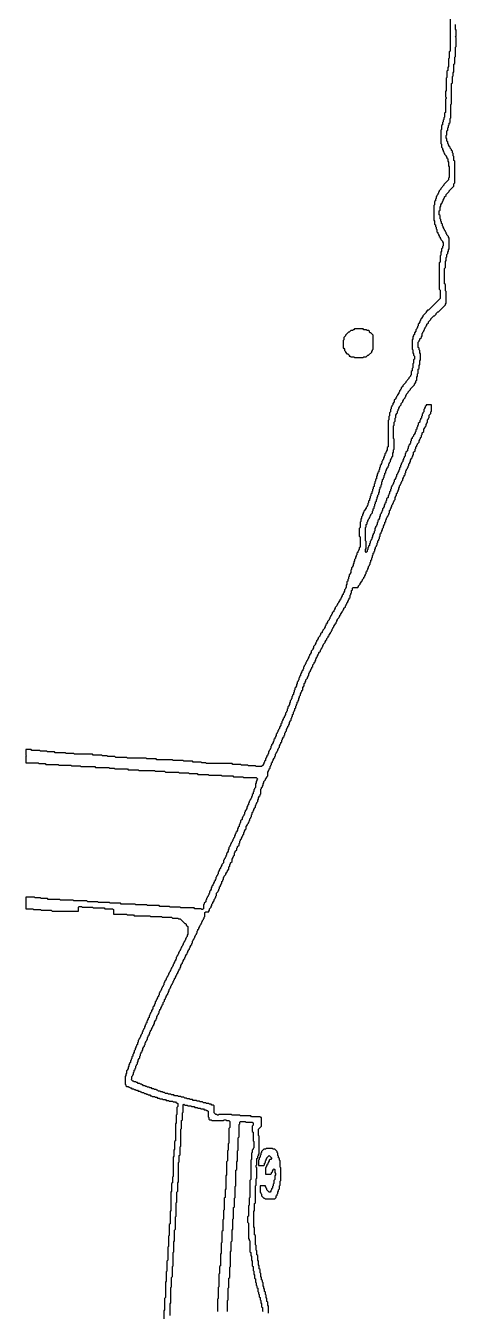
# Model space of a CAD drawing. Header units: metres. Extents: x 0 to 7998, y 2 to 10328.
# Drawn here: x 0 to 1110, y 3315 to 6627 of the extents above; entities that cross this region are included whole.
import ezdxf

# ---------------------------------------------------------------- set-up
doc = ezdxf.new("R2010")
doc.units = ezdxf.units.M

msp = doc.modelspace()

# ---------------------------------------------------------------- linework, layer by layer
for points in [[(1094, 6644), (1094, 6562), (1092, 6560), (1092, 6544), (1090, 6542), (1090, 6522), (1088, 6520), (1088, 6512), (1086, 6510), (1086, 6494), (1084, 6492), (1084, 6460), (1082, 6458), (1082, 6444), (1084, 6442), (1084, 6440), (1082, 6438), (1082, 6404), (1080, 6402), (1080, 6392), (1078, 6390), (1078, 6386), (1076, 6384), (1076, 6380), (1074, 6378), (1074, 6372), (1072, 6370), (1072, 6360), (1070, 6358), (1070, 6324), (1072, 6322), (1072, 6314), (1074, 6312), (1074, 6308), (1076, 6306), (1076, 6304), (1078, 6302), (1078, 6300), (1080, 6298), (1080, 6296), (1084, 6292), (1084, 6290), (1086, 6288), (1086, 6286), (1088, 6284), (1088, 6278), (1090, 6276), (1090, 6266), (1092, 6264), (1092, 6236), (1090, 6234), (1090, 6230), (1078, 6218), (1078, 6216), (1070, 6208), (1070, 6206), (1066, 6202), (1066, 6200), (1064, 6198), (1064, 6196), (1062, 6194), (1062, 6192), (1060, 6190), (1060, 6188), (1058, 6186), (1058, 6182), (1056, 6180), (1056, 6176), (1054, 6174), (1054, 6166), (1052, 6164), (1052, 6126), (1054, 6124), (1054, 6116), (1056, 6114), (1056, 6110), (1058, 6108), (1058, 6104), (1060, 6102), (1060, 6096), (1062, 6094), (1062, 6092), (1064, 6090), (1064, 6088), (1066, 6086), (1066, 6084), (1068, 6082), (1068, 6080), (1070, 6078), (1070, 6076), (1074, 6072), (1074, 6070), (1076, 6068), (1076, 6060), (1074, 6058), (1074, 6054), (1072, 6052), (1072, 6046), (1070, 6044), (1070, 6036), (1068, 6034), (1068, 6018), (1066, 6016), (1066, 5948), (1068, 5946), (1068, 5924), (1038, 5894), (1036, 5894), (1032, 5890), (1032, 5888), (1024, 5880), (1024, 5878), (1020, 5874), (1020, 5872), (1018, 5870), (1018, 5868), (1016, 5866), (1016, 5864), (1014, 5862), (1014, 5860), (1012, 5858), (1012, 5854), (1010, 5852), (1010, 5850), (1008, 5848), (1008, 5846), (1006, 5844), (1006, 5840), (1002, 5836), (1002, 5832), (1000, 5830), (1000, 5828), (998, 5826), (998, 5820), (996, 5818), (996, 5794), (998, 5792), (998, 5784), (1000, 5782), (1000, 5778), (1002, 5776), (1002, 5768), (1000, 5766), (1000, 5758), (998, 5756), (998, 5746), (996, 5744), (996, 5738), (994, 5736), (994, 5728), (992, 5726), (992, 5724), (988, 5720), (988, 5718), (980, 5710), (980, 5708), (972, 5700), (972, 5698), (968, 5694), (968, 5692), (966, 5690), (966, 5688), (964, 5686), (964, 5684), (962, 5682), (962, 5680), (958, 5676), (958, 5674), (956, 5672), (956, 5670), (954, 5668), (954, 5666), (950, 5662), (950, 5658), (946, 5654), (946, 5650), (944, 5648), (944, 5646), (942, 5644), (942, 5640), (940, 5638), (940, 5632), (938, 5630), (938, 5622), (936, 5620), (936, 5612), (934, 5610), (934, 5542), (932, 5540), (932, 5534), (930, 5532), (930, 5530), (928, 5528), (928, 5526), (926, 5524), (926, 5520), (924, 5518), (924, 5516), (922, 5514), (922, 5510), (920, 5508), (920, 5506), (918, 5504), (918, 5500), (916, 5498), (916, 5496), (914, 5494), (914, 5490), (912, 5488), (912, 5484), (910, 5482), (910, 5478), (908, 5476), (908, 5474), (906, 5472), (906, 5468), (904, 5466), (904, 5460), (902, 5458), (902, 5454), (900, 5452), (900, 5448), (898, 5446), (898, 5440), (896, 5438), (896, 5434), (894, 5432), (894, 5428), (892, 5426), (892, 5422), (890, 5420), (890, 5416), (888, 5414), (888, 5410), (886, 5408), (886, 5404), (884, 5402), (884, 5398), (882, 5396), (882, 5392), (880, 5390), (880, 5388), (878, 5386), (878, 5384), (874, 5380), (874, 5378), (872, 5376), (872, 5374), (870, 5372), (870, 5370), (868, 5368), (868, 5364), (866, 5362), (866, 5358), (864, 5356), (864, 5350), (862, 5348), (862, 5334), (860, 5332), (860, 5312), (862, 5310), (862, 5284), (860, 5282), (860, 5278), (858, 5276), (858, 5274), (856, 5272), (856, 5270), (854, 5268), (854, 5264), (852, 5262), (852, 5260), (850, 5258), (850, 5254), (848, 5252), (848, 5248), (846, 5246), (846, 5242), (844, 5240), (844, 5236), (842, 5234), (842, 5232), (840, 5230), (840, 5226), (838, 5224), (838, 5218), (836, 5216), (836, 5214), (834, 5212), (834, 5208), (832, 5206), (832, 5202), (830, 5200), (830, 5196), (828, 5194), (828, 5188), (826, 5186), (826, 5180), (824, 5178), (824, 5176), (822, 5174), (822, 5170), (820, 5168), (820, 5166), (818, 5164), (818, 5162), (816, 5160), (816, 5158), (814, 5156), (814, 5154), (812, 5152), (812, 5150), (810, 5148), (810, 5146), (806, 5142), (806, 5140), (804, 5138), (804, 5136), (802, 5134), (802, 5132), (798, 5128), (798, 5126), (796, 5124), (796, 5122), (794, 5120), (794, 5118), (790, 5114), (790, 5112), (788, 5110), (788, 5108), (786, 5106), (786, 5104), (784, 5102), (784, 5100), (782, 5098), (782, 5096), (778, 5092), (778, 5090), (776, 5088), (776, 5086), (774, 5084), (774, 5082), (772, 5080), (772, 5078), (770, 5076), (770, 5074), (766, 5070), (766, 5068), (764, 5066), (764, 5064), (760, 5060), (760, 5058), (758, 5056), (758, 5054), (754, 5050), (754, 5048), (752, 5046), (752, 5044), (750, 5042), (750, 5040), (748, 5038), (748, 5036), (746, 5034), (746, 5032), (742, 5028), (742, 5024), (740, 5022), (740, 5020), (736, 5016), (736, 5012), (734, 5010), (734, 5008), (732, 5006), (732, 5004), (730, 5002), (730, 5000), (728, 4998), (728, 4996), (726, 4994), (726, 4992), (724, 4990), (724, 4988), (722, 4986), (722, 4984), (720, 4982), (720, 4980), (718, 4978), (718, 4976), (716, 4974), (716, 4970), (714, 4968), (714, 4966), (712, 4964), (712, 4962), (710, 4960), (710, 4958), (708, 4956), (708, 4952), (706, 4950), (706, 4948), (704, 4946), (704, 4942), (702, 4940), (702, 4938), (700, 4936), (700, 4932), (698, 4930), (698, 4926), (696, 4924), (696, 4922), (694, 4920), (694, 4916), (692, 4914), (692, 4910), (690, 4908), (690, 4904), (688, 4902), (688, 4900), (686, 4898), (686, 4894), (684, 4892), (684, 4890), (682, 4888), (682, 4884), (680, 4882), (680, 4878), (678, 4876), (678, 4874), (676, 4872), (676, 4868), (674, 4866), (674, 4862), (672, 4860), (672, 4858), (670, 4856), (670, 4852), (668, 4850), (668, 4848), (666, 4846), (666, 4844), (664, 4842), (664, 4840), (662, 4838), (662, 4836), (660, 4834), (660, 4830), (658, 4828), (658, 4824), (654, 4820), (654, 4816), (652, 4814), (652, 4812), (650, 4810), (650, 4808), (648, 4806), (648, 4804), (646, 4802), (646, 4798), (644, 4796), (644, 4794), (642, 4792), (642, 4790), (640, 4788), (640, 4784), (638, 4782), (638, 4780), (636, 4778), (636, 4776), (634, 4774), (634, 4772), (632, 4770), (632, 4766), (630, 4764), (630, 4762), (628, 4760), (628, 4758), (626, 4756), (626, 4752), (624, 4750), (624, 4748), (622, 4746), (622, 4744), (620, 4742), (620, 4740), (618, 4738), (618, 4734), (616, 4732), (616, 4730), (614, 4728), (614, 4726), (612, 4724), (612, 4722), (608, 4718), (594, 4718), (592, 4720), (574, 4720), (572, 4722), (556, 4722), (554, 4724), (534, 4724), (532, 4726), (466, 4726), (464, 4728), (454, 4728), (452, 4730), (432, 4730), (430, 4732), (408, 4732), (406, 4734), (380, 4734), (378, 4736), (338, 4736), (336, 4738), (312, 4738), (310, 4740), (262, 4740), (260, 4742), (232, 4742), (230, 4744), (212, 4744), (210, 4746), (198, 4746), (196, 4748), (174, 4748), (172, 4750), (126, 4750), (124, 4752), (104, 4752), (102, 4754), (76, 4754), (74, 4756), (56, 4756), (54, 4758), (38, 4758), (36, 4760), (16, 4760), (14, 4762), (0, 4762), (0, 4748), (2, 4746), (0, 4744), (0, 4728), (32, 4728), (34, 4726), (50, 4726), (52, 4724), (84, 4724), (86, 4722), (116, 4722), (118, 4720), (140, 4720), (142, 4718), (178, 4718), (180, 4716), (214, 4716), (216, 4714), (228, 4714), (230, 4712), (262, 4712), (264, 4710), (290, 4710), (292, 4708), (332, 4708), (334, 4706), (358, 4706), (360, 4704), (394, 4704), (396, 4702), (420, 4702), (422, 4700), (442, 4700), (444, 4698), (470, 4698), (472, 4696), (504, 4696), (506, 4694), (534, 4694), (536, 4692), (560, 4692), (562, 4690), (594, 4690), (598, 4686), (596, 4684), (596, 4682), (594, 4680), (594, 4676), (592, 4674), (592, 4664), (590, 4662), (590, 4660), (588, 4658), (588, 4654), (586, 4652), (586, 4648), (584, 4646), (584, 4642), (582, 4640), (582, 4638), (580, 4636), (580, 4634), (578, 4632), (578, 4630), (576, 4628), (576, 4626), (574, 4624), (574, 4620), (572, 4618), (572, 4616), (570, 4614), (570, 4610), (568, 4608), (568, 4606), (566, 4604), (566, 4602), (564, 4600), (564, 4596), (562, 4594), (562, 4592), (560, 4590), (560, 4588), (558, 4586), (558, 4582), (554, 4578), (554, 4574), (552, 4572), (552, 4570), (550, 4568), (550, 4564), (548, 4562), (548, 4560), (546, 4558), (546, 4554), (544, 4552), (544, 4550), (542, 4548), (542, 4546), (540, 4544), (540, 4542), (538, 4540), (538, 4536), (536, 4534), (536, 4532), (534, 4530), (534, 4528), (532, 4526), (532, 4524), (530, 4522), (530, 4520), (528, 4518), (528, 4516), (526, 4514), (526, 4512), (524, 4510), (524, 4506), (522, 4504), (522, 4500), (520, 4498), (520, 4496), (518, 4494), (518, 4490), (516, 4488), (516, 4486), (514, 4484), (514, 4482), (512, 4480), (512, 4478), (510, 4476), (510, 4470), (506, 4466), (506, 4464), (504, 4462), (504, 4460), (502, 4458), (502, 4456), (500, 4454), (500, 4452), (498, 4450), (498, 4448), (496, 4446), (496, 4442), (494, 4440), (494, 4438), (492, 4436), (492, 4434), (490, 4432), (490, 4428), (488, 4426), (488, 4424), (486, 4422), (486, 4420), (484, 4418), (484, 4416), (482, 4414), (482, 4412), (480, 4410), (480, 4408), (478, 4406), (478, 4402), (476, 4400), (476, 4398), (474, 4396), (474, 4392), (472, 4390), (472, 4388), (470, 4386), (470, 4384), (468, 4382), (468, 4380), (466, 4378), (466, 4376), (464, 4374), (464, 4370), (460, 4366), (460, 4364), (458, 4362), (458, 4352), (456, 4350), (454, 4350), (452, 4352), (436, 4352), (434, 4354), (400, 4354), (398, 4356), (372, 4356), (370, 4358), (346, 4358), (344, 4360), (314, 4360), (312, 4362), (284, 4362), (282, 4364), (246, 4364), (244, 4366), (218, 4366), (216, 4368), (188, 4368), (186, 4370), (160, 4370), (158, 4372), (124, 4372), (122, 4374), (90, 4374), (88, 4376), (58, 4376), (56, 4378), (40, 4378), (38, 4380), (24, 4380), (22, 4382), (0, 4382), (0, 4352), (18, 4352), (20, 4350), (38, 4350), (40, 4348), (66, 4348), (68, 4346), (136, 4346), (136, 4356), (138, 4358), (144, 4358), (146, 4356), (172, 4356), (174, 4354), (202, 4354), (204, 4352), (224, 4352), (226, 4350), (226, 4338), (260, 4338), (262, 4336), (278, 4336), (280, 4334), (320, 4334), (322, 4332), (350, 4332), (352, 4330), (376, 4330), (378, 4328), (392, 4328), (394, 4326), (398, 4326), (410, 4314), (412, 4314), (414, 4312), (414, 4310), (418, 4306), (418, 4286), (416, 4284), (416, 4280), (414, 4278), (414, 4276), (412, 4274), (412, 4272), (410, 4270), (410, 4268), (408, 4266), (408, 4264), (406, 4262), (406, 4260), (404, 4258), (404, 4256), (402, 4254), (402, 4252), (400, 4250), (400, 4248), (398, 4246), (398, 4244), (396, 4242), (396, 4240), (394, 4238), (394, 4236), (392, 4234), (392, 4232), (390, 4230), (390, 4228), (388, 4226), (388, 4222), (386, 4220), (386, 4218), (384, 4216), (384, 4214), (382, 4212), (382, 4210), (380, 4208), (380, 4206), (378, 4204), (378, 4202), (376, 4200), (376, 4198), (374, 4196), (374, 4194), (372, 4192), (372, 4190), (370, 4188), (370, 4186), (368, 4184), (368, 4182), (366, 4180), (366, 4178), (364, 4176), (364, 4174), (362, 4172), (362, 4170), (360, 4168), (360, 4166), (358, 4164), (358, 4162), (356, 4160), (356, 4156), (354, 4154), (354, 4152), (352, 4150), (352, 4148), (350, 4146), (350, 4144), (348, 4142), (348, 4140), (346, 4138), (346, 4136), (344, 4134), (344, 4130), (342, 4128), (342, 4126), (340, 4124), (340, 4122), (338, 4120), (338, 4118), (336, 4116), (336, 4114), (334, 4112), (334, 4108), (332, 4106), (332, 4104), (330, 4102), (330, 4100), (328, 4098), (328, 4094), (324, 4090), (324, 4086), (322, 4084), (322, 4082), (320, 4080), (320, 4078), (318, 4076), (318, 4072), (316, 4070), (316, 4068), (314, 4066), (314, 4064), (312, 4062), (312, 4058), (310, 4056), (310, 4054), (308, 4052), (308, 4050), (306, 4048), (306, 4044), (304, 4042), (304, 4040), (302, 4038), (302, 4036), (300, 4034), (300, 4030), (298, 4028), (298, 4026), (296, 4024), (296, 4022), (294, 4020), (294, 4018), (292, 4016), (292, 4014), (290, 4012), (290, 4008), (288, 4006), (288, 4002), (286, 4000), (286, 3998), (284, 3996), (284, 3994), (282, 3992), (282, 3988), (280, 3986), (280, 3982), (278, 3980), (278, 3978), (276, 3976), (276, 3972), (274, 3970), (274, 3966), (272, 3964), (272, 3962), (270, 3960), (270, 3956), (268, 3954), (268, 3952), (266, 3950), (266, 3946), (264, 3944), (264, 3940), (262, 3938), (262, 3936), (260, 3934), (260, 3928), (258, 3926), (258, 3922), (256, 3920), (256, 3900), (258, 3898), (258, 3896), (260, 3894), (264, 3894), (266, 3892), (268, 3892), (270, 3890), (272, 3890), (274, 3888), (278, 3888), (280, 3886), (282, 3886), (284, 3884), (288, 3884), (290, 3882), (294, 3882), (296, 3880), (298, 3880), (300, 3878), (304, 3878), (306, 3876), (310, 3876), (312, 3874), (314, 3874), (316, 3872), (320, 3872), (322, 3870), (324, 3870), (326, 3868), (332, 3868), (334, 3866), (338, 3866), (340, 3864), (344, 3864), (346, 3862), (352, 3862), (354, 3860), (360, 3860), (362, 3858), (368, 3858), (370, 3856), (378, 3856), (380, 3854), (386, 3854), (388, 3852), (390, 3852), (392, 3850), (392, 3842), (390, 3840), (390, 3822), (388, 3820), (388, 3800), (386, 3798), (386, 3754), (384, 3752), (384, 3732), (382, 3730), (382, 3714), (380, 3712), (380, 3662), (378, 3660), (378, 3646), (376, 3644), (376, 3624), (374, 3622), (374, 3574), (372, 3572), (372, 3540), (370, 3538), (370, 3510), (368, 3508), (368, 3482), (366, 3480), (366, 3446), (364, 3444), (364, 3418), (362, 3416), (362, 3392), (360, 3390), (360, 3350), (358, 3348), (358, 3318), (356, 3316), (356, 3288)], [(626, 3310), (626, 3328), (624, 3330), (624, 3338), (622, 3340), (622, 3348), (620, 3350), (620, 3356), (618, 3358), (618, 3364), (616, 3366), (616, 3372), (614, 3374), (614, 3378), (612, 3380), (612, 3388), (610, 3390), (610, 3394), (608, 3396), (608, 3402), (606, 3404), (606, 3412), (604, 3414), (604, 3422), (602, 3424), (602, 3432), (600, 3434), (600, 3444), (598, 3446), (598, 3458), (596, 3460), (596, 3470), (594, 3472), (594, 3484), (592, 3486), (592, 3510), (590, 3512), (590, 3530), (588, 3532), (588, 3572), (590, 3574), (590, 3592), (592, 3594), (592, 3638), (594, 3640), (594, 3656), (596, 3658), (596, 3684), (594, 3686), (594, 3690), (596, 3692), (596, 3708), (598, 3710), (598, 3714), (600, 3716), (600, 3718), (602, 3720), (602, 3766), (600, 3768), (600, 3784), (608, 3792), (608, 3814), (606, 3814), (604, 3816), (582, 3816), (580, 3818), (554, 3818), (552, 3820), (532, 3820), (530, 3822), (498, 3822), (496, 3820), (494, 3820), (492, 3822), (490, 3822), (486, 3826), (486, 3844), (484, 3846), (480, 3846), (478, 3848), (474, 3848), (472, 3850), (466, 3850), (464, 3852), (458, 3852), (456, 3854), (450, 3854), (448, 3856), (442, 3856), (440, 3858), (432, 3858), (430, 3860), (424, 3860), (422, 3862), (416, 3862), (414, 3864), (410, 3864), (408, 3866), (402, 3866), (400, 3868), (394, 3868), (392, 3870), (384, 3870), (382, 3872), (376, 3872), (374, 3874), (368, 3874), (366, 3876), (360, 3876), (358, 3878), (354, 3878), (352, 3880), (348, 3880), (346, 3882), (342, 3882), (340, 3884), (338, 3884), (336, 3886), (332, 3886), (330, 3888), (326, 3888), (324, 3890), (320, 3890), (318, 3892), (314, 3892), (312, 3894), (310, 3894), (308, 3896), (304, 3896), (302, 3898), (300, 3898), (298, 3900), (296, 3900), (294, 3902), (290, 3902), (288, 3904), (286, 3904), (284, 3906), (280, 3906), (278, 3908), (276, 3908), (272, 3912), (274, 3914), (274, 3920), (276, 3922), (276, 3924), (278, 3926), (278, 3930), (280, 3932), (280, 3936), (282, 3938), (282, 3940), (284, 3942), (284, 3946), (286, 3948), (286, 3950), (288, 3952), (288, 3956), (290, 3958), (290, 3962), (292, 3964), (292, 3966), (294, 3968), (294, 3972), (296, 3974), (296, 3978), (298, 3980), (298, 3982), (300, 3984), (300, 3986), (302, 3988), (302, 3992), (304, 3994), (304, 3996), (306, 3998), (306, 4000), (308, 4002), (308, 4006), (310, 4008), (310, 4010), (312, 4012), (312, 4014), (314, 4016), (314, 4020), (316, 4022), (316, 4024), (318, 4026), (318, 4028), (320, 4030), (320, 4034), (322, 4036), (322, 4038), (324, 4040), (324, 4042), (326, 4044), (326, 4046), (328, 4048), (328, 4050), (330, 4052), (330, 4054), (332, 4056), (332, 4060), (334, 4062), (334, 4064), (336, 4066), (336, 4068), (338, 4070), (338, 4074), (340, 4076), (340, 4078), (342, 4080), (342, 4082), (344, 4084), (344, 4088), (346, 4090), (346, 4092), (348, 4094), (348, 4096), (350, 4098), (350, 4100), (352, 4102), (352, 4104), (354, 4106), (354, 4110), (358, 4114), (358, 4118), (360, 4120), (360, 4122), (362, 4124), (362, 4126), (364, 4128), (364, 4130), (366, 4132), (366, 4134), (368, 4136), (368, 4138), (370, 4140), (370, 4144), (372, 4146), (372, 4148), (374, 4150), (374, 4152), (376, 4154), (376, 4156), (378, 4158), (378, 4160), (380, 4162), (380, 4164), (382, 4166), (382, 4168), (384, 4170), (384, 4172), (386, 4174), (386, 4176), (388, 4178), (388, 4180), (390, 4182), (390, 4184), (392, 4186), (392, 4188), (394, 4190), (394, 4192), (396, 4194), (396, 4196), (398, 4198), (398, 4200), (400, 4202), (400, 4206), (402, 4208), (402, 4210), (404, 4212), (404, 4214), (406, 4216), (406, 4218), (408, 4220), (408, 4222), (410, 4224), (410, 4226), (412, 4228), (412, 4230), (414, 4232), (414, 4234), (416, 4236), (416, 4238), (418, 4240), (418, 4242), (420, 4244), (420, 4246), (422, 4248), (422, 4250), (424, 4252), (424, 4254), (426, 4256), (426, 4258), (428, 4260), (428, 4262), (430, 4264), (430, 4268), (432, 4270), (432, 4272), (434, 4274), (434, 4276), (436, 4278), (436, 4280), (438, 4282), (438, 4284), (440, 4286), (440, 4288), (442, 4290), (442, 4294), (444, 4296), (444, 4298), (446, 4300), (446, 4302), (448, 4304), (448, 4306), (450, 4308), (450, 4310), (452, 4312), (452, 4314), (454, 4316), (454, 4318), (456, 4320), (456, 4322), (458, 4324), (458, 4326), (460, 4328), (460, 4330), (462, 4332), (462, 4342), (464, 4344), (472, 4344), (472, 4346), (474, 4348), (474, 4352), (478, 4356), (478, 4358), (480, 4360), (480, 4364), (482, 4366), (482, 4368), (486, 4372), (486, 4376), (488, 4378), (488, 4380), (490, 4382), (490, 4384), (492, 4386), (492, 4392), (496, 4396), (496, 4398), (498, 4400), (498, 4402), (500, 4404), (500, 4408), (502, 4410), (502, 4412), (504, 4414), (504, 4416), (506, 4418), (506, 4422), (508, 4424), (508, 4426), (510, 4428), (510, 4432), (512, 4434), (512, 4436), (516, 4440), (516, 4442), (518, 4444), (518, 4446), (520, 4448), (520, 4450), (524, 4454), (524, 4460), (526, 4462), (526, 4466), (528, 4468), (528, 4470), (532, 4474), (532, 4480), (534, 4482), (534, 4484), (536, 4486), (536, 4488), (538, 4490), (538, 4496), (540, 4498), (540, 4500), (544, 4504), (544, 4508), (546, 4510), (546, 4512), (550, 4516), (550, 4520), (552, 4522), (552, 4526), (554, 4528), (554, 4530), (556, 4532), (556, 4534), (558, 4536), (558, 4538), (560, 4540), (560, 4542), (562, 4544), (562, 4548), (564, 4550), (564, 4552), (566, 4554), (566, 4556), (568, 4558), (568, 4564), (572, 4568), (572, 4570), (574, 4572), (574, 4574), (576, 4576), (576, 4578), (578, 4580), (578, 4584), (580, 4586), (580, 4588), (582, 4590), (582, 4594), (584, 4596), (584, 4600), (586, 4602), (586, 4604), (588, 4606), (588, 4608), (590, 4610), (590, 4612), (592, 4614), (592, 4618), (594, 4620), (594, 4622), (596, 4624), (596, 4626), (598, 4628), (598, 4632), (600, 4634), (600, 4638), (602, 4640), (602, 4642), (604, 4644), (604, 4646), (606, 4648), (606, 4660), (608, 4662), (608, 4664), (610, 4666), (610, 4668), (612, 4670), (612, 4674), (614, 4676), (614, 4680), (618, 4684), (618, 4686), (622, 4690), (622, 4692), (624, 4694), (624, 4704), (626, 4706), (626, 4708), (628, 4710), (628, 4712), (630, 4714), (630, 4718), (632, 4720), (632, 4722), (634, 4724), (634, 4728), (636, 4730), (636, 4732), (638, 4734), (638, 4736), (640, 4738), (640, 4740), (642, 4742), (642, 4744), (644, 4746), (644, 4750), (646, 4752), (646, 4754), (648, 4756), (648, 4758), (650, 4760), (650, 4762), (652, 4764), (652, 4766), (654, 4768), (654, 4772), (656, 4774), (656, 4776), (658, 4778), (658, 4780), (660, 4782), (660, 4786), (662, 4788), (662, 4790), (664, 4792), (664, 4794), (666, 4796), (666, 4798), (668, 4800), (668, 4804), (670, 4806), (670, 4808), (672, 4810), (672, 4814), (674, 4816), (674, 4818), (676, 4820), (676, 4822), (678, 4824), (678, 4826), (680, 4828), (680, 4832), (682, 4834), (682, 4836), (684, 4838), (684, 4842), (686, 4844), (686, 4846), (688, 4848), (688, 4852), (690, 4854), (690, 4858), (692, 4860), (692, 4862), (694, 4864), (694, 4868), (696, 4870), (696, 4874), (698, 4876), (698, 4878), (700, 4880), (700, 4884), (702, 4886), (702, 4888), (704, 4890), (704, 4894), (706, 4896), (706, 4900), (708, 4902), (708, 4906), (710, 4908), (710, 4910), (712, 4912), (712, 4914), (714, 4916), (714, 4922), (718, 4926), (718, 4932), (720, 4934), (720, 4936), (722, 4938), (722, 4942), (726, 4946), (726, 4948), (728, 4950), (728, 4952), (730, 4954), (730, 4958), (732, 4960), (732, 4962), (734, 4964), (734, 4966), (736, 4968), (736, 4970), (738, 4972), (738, 4974), (740, 4976), (740, 4980), (744, 4984), (744, 4986), (746, 4988), (746, 4990), (748, 4992), (748, 4996), (750, 4998), (750, 5000), (752, 5002), (752, 5004), (754, 5006), (754, 5008), (756, 5010), (756, 5012), (760, 5016), (760, 5018), (762, 5020), (762, 5022), (764, 5024), (764, 5026), (766, 5028), (766, 5030), (768, 5032), (768, 5034), (772, 5038), (772, 5040), (774, 5042), (774, 5044), (776, 5046), (776, 5048), (780, 5052), (780, 5054), (782, 5056), (782, 5058), (786, 5062), (786, 5064), (788, 5066), (788, 5068), (790, 5070), (790, 5072), (792, 5074), (792, 5076), (794, 5078), (794, 5080), (798, 5084), (798, 5086), (800, 5088), (800, 5090), (802, 5092), (802, 5094), (804, 5096), (804, 5098), (808, 5102), (808, 5104), (810, 5106), (810, 5108), (812, 5110), (812, 5112), (816, 5116), (816, 5118), (818, 5120), (818, 5122), (820, 5124), (820, 5126), (824, 5130), (824, 5132), (826, 5134), (826, 5136), (828, 5138), (828, 5140), (830, 5142), (830, 5144), (832, 5146), (832, 5148), (834, 5150), (834, 5152), (836, 5154), (836, 5160), (838, 5162), (838, 5164), (840, 5166), (840, 5172), (842, 5174), (842, 5178), (844, 5180), (856, 5180), (858, 5182), (858, 5184), (862, 5188), (862, 5190), (866, 5194), (866, 5196), (868, 5198), (868, 5200), (872, 5204), (872, 5206), (874, 5208), (874, 5210), (876, 5212), (876, 5214), (878, 5216), (878, 5220), (880, 5222), (880, 5224), (882, 5226), (882, 5228), (884, 5230), (884, 5234), (886, 5236), (886, 5238), (888, 5240), (888, 5244), (890, 5246), (890, 5250), (892, 5252), (892, 5256), (894, 5258), (894, 5262), (896, 5264), (896, 5268), (898, 5270), (898, 5272), (900, 5274), (900, 5278), (902, 5280), (902, 5284), (904, 5286), (904, 5288), (906, 5290), (906, 5294), (908, 5296), (908, 5300), (910, 5302), (910, 5304), (912, 5306), (912, 5310), (914, 5312), (914, 5318), (916, 5320), (916, 5322), (918, 5324), (918, 5326), (920, 5328), (920, 5332), (922, 5334), (922, 5338), (924, 5340), (924, 5342), (926, 5344), (926, 5348), (928, 5350), (928, 5354), (930, 5356), (930, 5358), (932, 5360), (932, 5362), (934, 5364), (934, 5366), (936, 5368), (936, 5370), (938, 5372), (938, 5378), (940, 5380), (940, 5382), (942, 5384), (942, 5386), (944, 5388), (944, 5392), (946, 5394), (946, 5396), (948, 5398), (948, 5400), (950, 5402), (950, 5404), (952, 5406), (952, 5412), (954, 5414), (954, 5416), (956, 5418), (956, 5422), (958, 5424), (958, 5426), (960, 5428), (960, 5430), (962, 5432), (962, 5436), (964, 5438), (964, 5442), (966, 5444), (966, 5446), (968, 5448), (968, 5450), (970, 5452), (970, 5454), (972, 5456), (972, 5460), (974, 5462), (974, 5464), (976, 5466), (976, 5468), (978, 5470), (978, 5474), (980, 5476), (980, 5480), (982, 5482), (982, 5484), (984, 5486), (984, 5488), (986, 5490), (986, 5492), (988, 5494), (988, 5498), (990, 5500), (990, 5502), (992, 5504), (992, 5508), (994, 5510), (994, 5512), (996, 5514), (996, 5516), (998, 5518), (998, 5520), (1000, 5522), (1000, 5528), (1004, 5532), (1004, 5536), (1006, 5538), (1006, 5542), (1008, 5544), (1008, 5546), (1010, 5548), (1010, 5550), (1014, 5554), (1014, 5558), (1016, 5560), (1016, 5562), (1018, 5564), (1018, 5566), (1020, 5568), (1020, 5572), (1022, 5574), (1022, 5578), (1026, 5582), (1026, 5588), (1030, 5592), (1030, 5594), (1032, 5596), (1032, 5600), (1034, 5602), (1034, 5604), (1036, 5606), (1036, 5612), (1038, 5614), (1038, 5616), (1040, 5618), (1040, 5624), (1044, 5628), (1044, 5632), (1046, 5634), (1046, 5650), (1032, 5650), (1032, 5648), (1030, 5646), (1030, 5644), (1028, 5642), (1028, 5640), (1026, 5638), (1026, 5632), (1024, 5630), (1024, 5628), (1022, 5626), (1022, 5622), (1020, 5620), (1020, 5616), (1018, 5614), (1018, 5612), (1016, 5610), (1016, 5606), (1012, 5602), (1012, 5598), (1010, 5596), (1010, 5594), (1008, 5592), (1008, 5588), (1006, 5586), (1006, 5582), (1004, 5580), (1004, 5578), (1002, 5576), (1002, 5574), (1000, 5572), (1000, 5570), (996, 5566), (996, 5564), (994, 5562), (994, 5558), (992, 5556), (992, 5552), (990, 5550), (990, 5548), (988, 5546), (988, 5544), (986, 5542), (986, 5538), (984, 5536), (984, 5532), (980, 5528), (980, 5526), (978, 5524), (978, 5518), (976, 5516), (976, 5514), (974, 5512), (974, 5510), (972, 5508), (972, 5504), (970, 5502), (970, 5500), (968, 5498), (968, 5496), (966, 5494), (966, 5490), (964, 5488), (964, 5484), (962, 5482), (962, 5480), (960, 5478), (960, 5476), (958, 5474), (958, 5472), (956, 5470), (956, 5466), (954, 5464), (954, 5462), (952, 5460), (952, 5458), (950, 5456), (950, 5452), (948, 5450), (948, 5448), (946, 5446), (946, 5444), (944, 5442), (944, 5440), (942, 5438), (942, 5434), (940, 5432), (940, 5428), (938, 5426), (938, 5422), (936, 5420), (936, 5418), (934, 5416), (934, 5412), (930, 5408), (930, 5404), (928, 5402), (928, 5398), (926, 5396), (926, 5394), (924, 5392), (924, 5388), (922, 5386), (922, 5384), (920, 5382), (920, 5378), (918, 5376), (918, 5374), (916, 5372), (916, 5370), (914, 5368), (914, 5364), (912, 5362), (912, 5358), (910, 5356), (910, 5354), (908, 5352), (908, 5348), (906, 5346), (906, 5342), (904, 5340), (904, 5338), (902, 5336), (902, 5334), (900, 5332), (900, 5326), (898, 5324), (898, 5320), (896, 5318), (896, 5316), (894, 5314), (894, 5310), (892, 5308), (892, 5304), (890, 5302), (890, 5300), (888, 5298), (888, 5294), (886, 5292), (886, 5288), (884, 5286), (884, 5284), (882, 5282), (882, 5278), (880, 5276), (880, 5272), (878, 5270), (876, 5272), (876, 5278), (878, 5280), (878, 5298), (876, 5300), (876, 5334), (878, 5336), (878, 5342), (880, 5344), (880, 5348), (882, 5350), (882, 5352), (884, 5354), (884, 5356), (886, 5358), (886, 5360), (888, 5362), (888, 5364), (890, 5366), (890, 5368), (894, 5372), (894, 5376), (896, 5378), (896, 5382), (898, 5384), (898, 5388), (900, 5390), (900, 5394), (902, 5396), (902, 5400), (904, 5402), (904, 5406), (906, 5408), (906, 5412), (908, 5414), (908, 5418), (910, 5420), (910, 5424), (912, 5426), (912, 5432), (914, 5434), (914, 5438), (916, 5440), (916, 5444), (918, 5446), (918, 5452), (920, 5454), (920, 5458), (922, 5460), (922, 5462), (924, 5464), (924, 5468), (926, 5470), (926, 5474), (928, 5476), (928, 5480), (930, 5482), (930, 5484), (932, 5486), (932, 5488), (934, 5490), (934, 5492), (936, 5494), (936, 5498), (938, 5500), (938, 5502), (940, 5504), (940, 5508), (942, 5510), (942, 5512), (944, 5514), (944, 5516), (946, 5518), (946, 5526), (948, 5528), (948, 5534), (950, 5536), (950, 5562), (948, 5564), (948, 5596), (950, 5598), (950, 5606), (952, 5608), (952, 5616), (954, 5618), (954, 5624), (956, 5626), (956, 5628), (958, 5630), (958, 5634), (960, 5636), (960, 5638), (962, 5640), (962, 5642), (964, 5644), (964, 5646), (968, 5650), (968, 5654), (972, 5658), (972, 5660), (974, 5662), (974, 5664), (978, 5668), (978, 5670), (980, 5672), (980, 5674), (982, 5676), (982, 5678), (986, 5682), (986, 5684), (992, 5690), (992, 5692), (1002, 5702), (1002, 5704), (1006, 5708), (1006, 5712), (1008, 5714), (1008, 5722), (1010, 5724), (1010, 5730), (1012, 5732), (1012, 5742), (1014, 5744), (1014, 5752), (1016, 5754), (1016, 5764), (1018, 5766), (1018, 5782), (1016, 5784), (1016, 5790), (1014, 5792), (1014, 5796), (1012, 5798), (1012, 5812), (1014, 5814), (1014, 5816), (1016, 5818), (1016, 5820), (1020, 5824), (1020, 5826), (1022, 5828), (1022, 5834), (1024, 5836), (1024, 5838), (1026, 5840), (1026, 5842), (1028, 5844), (1028, 5846), (1030, 5848), (1030, 5850), (1032, 5852), (1032, 5854), (1034, 5856), (1034, 5858), (1038, 5862), (1038, 5864), (1044, 5870), (1044, 5872), (1052, 5880), (1054, 5880), (1058, 5884), (1058, 5886), (1062, 5890), (1064, 5890), (1082, 5908), (1082, 5910), (1084, 5912), (1084, 5942), (1082, 5944), (1082, 5960), (1080, 5962), (1080, 6002), (1082, 6004), (1082, 6020), (1084, 6022), (1084, 6030), (1086, 6032), (1086, 6038), (1088, 6040), (1088, 6044), (1090, 6046), (1090, 6050), (1092, 6052), (1092, 6080), (1090, 6082), (1090, 6084), (1086, 6088), (1086, 6090), (1084, 6092), (1084, 6094), (1082, 6096), (1082, 6098), (1080, 6100), (1080, 6102), (1078, 6104), (1078, 6106), (1076, 6108), (1076, 6110), (1074, 6112), (1074, 6116), (1072, 6118), (1072, 6122), (1070, 6124), (1070, 6128), (1068, 6130), (1068, 6138), (1066, 6140), (1066, 6150), (1068, 6152), (1068, 6160), (1070, 6162), (1070, 6166), (1072, 6168), (1072, 6170), (1074, 6172), (1074, 6174), (1076, 6176), (1076, 6178), (1078, 6180), (1078, 6182), (1080, 6184), (1080, 6186), (1084, 6190), (1084, 6192), (1092, 6200), (1092, 6202), (1104, 6214), (1104, 6220), (1106, 6222), (1106, 6278), (1104, 6280), (1104, 6290), (1102, 6292), (1102, 6298), (1100, 6300), (1100, 6304), (1098, 6306), (1098, 6308), (1094, 6312), (1094, 6314), (1092, 6316), (1092, 6318), (1090, 6320), (1090, 6322), (1088, 6324), (1088, 6328), (1086, 6330), (1086, 6336), (1084, 6338), (1084, 6344), (1086, 6346), (1086, 6356), (1088, 6358), (1088, 6364), (1090, 6366), (1090, 6370), (1092, 6372), (1092, 6376), (1094, 6378), (1094, 6388), (1096, 6390), (1096, 6424), (1098, 6426), (1098, 6478), (1100, 6480), (1100, 6496), (1102, 6498), (1102, 6506), (1104, 6508), (1104, 6528), (1106, 6530), (1106, 6546), (1108, 6548), (1108, 6572), (1110, 6574), (1110, 6596), (1108, 6598), (1110, 6600), (1110, 6616), (1108, 6618), (1108, 6630)], [(372, 3304), (372, 3334), (374, 3336), (374, 3376), (376, 3378), (376, 3402), (378, 3404), (378, 3430), (380, 3432), (380, 3466), (382, 3468), (382, 3494), (384, 3496), (384, 3524), (386, 3526), (386, 3558), (388, 3560), (388, 3594), (390, 3596), (390, 3622), (392, 3624), (392, 3646), (394, 3648), (394, 3698), (396, 3700), (396, 3716), (398, 3718), (398, 3738), (400, 3740), (400, 3784), (402, 3786), (402, 3806), (404, 3808), (404, 3826), (406, 3828), (406, 3846), (408, 3848), (410, 3846), (416, 3846), (418, 3844), (426, 3844), (428, 3842), (434, 3842), (436, 3840), (442, 3840), (444, 3838), (450, 3838), (452, 3836), (458, 3836), (460, 3834), (464, 3834), (466, 3832), (468, 3832), (470, 3830), (470, 3816), (472, 3814), (472, 3810), (474, 3808), (478, 3808), (480, 3806), (510, 3806), (512, 3808), (516, 3808), (518, 3806), (524, 3806), (526, 3804), (526, 3788), (524, 3786), (524, 3748), (522, 3746), (522, 3730), (520, 3728), (520, 3702), (518, 3700), (518, 3666), (516, 3664), (516, 3630), (514, 3628), (514, 3608), (512, 3606), (512, 3576), (510, 3574), (510, 3552), (508, 3550), (508, 3522), (506, 3520), (506, 3492), (504, 3490), (504, 3464), (502, 3462), (502, 3432), (500, 3430), (500, 3412), (498, 3410), (498, 3378), (496, 3376), (496, 3348), (494, 3346), (494, 3314)], [(520, 3314), (520, 3342), (522, 3344), (522, 3374), (524, 3376), (524, 3400), (526, 3402), (526, 3428), (528, 3430), (528, 3468), (530, 3470), (530, 3494), (532, 3496), (532, 3524), (534, 3526), (534, 3552), (536, 3554), (536, 3582), (538, 3584), (538, 3606), (540, 3608), (540, 3636), (542, 3638), (542, 3678), (544, 3680), (544, 3700), (546, 3702), (546, 3728), (548, 3730), (548, 3762), (550, 3764), (550, 3796), (552, 3798), (552, 3802), (554, 3804), (566, 3804), (568, 3802), (584, 3802), (586, 3800), (586, 3794), (584, 3792), (584, 3778), (586, 3776), (586, 3754), (588, 3752), (588, 3736), (586, 3734), (586, 3732), (584, 3730), (584, 3724), (582, 3722), (582, 3706), (580, 3704), (580, 3654), (578, 3652), (578, 3608), (576, 3606), (576, 3588), (574, 3586), (574, 3560), (572, 3558), (572, 3544), (574, 3542), (574, 3502), (576, 3500), (576, 3498), (578, 3496), (578, 3468), (580, 3466), (580, 3458), (582, 3456), (582, 3446), (584, 3444), (584, 3432), (586, 3430), (586, 3420), (588, 3418), (588, 3410), (590, 3408), (590, 3400), (592, 3398), (592, 3390), (594, 3388), (594, 3382), (596, 3380), (596, 3376), (598, 3374), (598, 3366), (600, 3364), (600, 3360), (602, 3358), (602, 3352), (604, 3350), (604, 3344), (606, 3342), (606, 3336), (608, 3334), (608, 3326), (610, 3324), (610, 3316), (612, 3314)]]:
    msp.add_lwpolyline(points)
for points in [[(848, 5846), (846, 5844), (844, 5844), (842, 5842), (838, 5842), (834, 5838), (832, 5838), (824, 5830), (824, 5828), (820, 5824), (820, 5818), (818, 5816), (818, 5796), (820, 5796), (822, 5794), (822, 5790), (824, 5788), (824, 5786), (828, 5782), (830, 5782), (834, 5778), (834, 5776), (836, 5776), (838, 5774), (846, 5774), (848, 5772), (870, 5772), (872, 5774), (878, 5774), (882, 5778), (884, 5778), (892, 5786), (892, 5788), (894, 5790), (894, 5792), (896, 5794), (896, 5830), (890, 5836), (888, 5836), (886, 5838), (886, 5840), (884, 5842), (880, 5842), (878, 5844), (872, 5844), (870, 5846)], [(620, 3734), (618, 3732), (614, 3732), (608, 3726), (608, 3724), (606, 3722), (606, 3718), (604, 3716), (604, 3712), (602, 3710), (602, 3706), (600, 3704), (600, 3690), (614, 3690), (616, 3692), (616, 3696), (618, 3698), (618, 3702), (620, 3704), (620, 3706), (622, 3708), (622, 3710), (628, 3716), (634, 3710), (634, 3708), (632, 3706), (630, 3706), (628, 3704), (628, 3702), (626, 3700), (626, 3698), (624, 3696), (624, 3694), (622, 3692), (622, 3690), (620, 3688), (620, 3686), (618, 3684), (618, 3668), (632, 3668), (634, 3670), (634, 3672), (636, 3674), (636, 3676), (638, 3678), (638, 3680), (640, 3682), (642, 3680), (642, 3672), (644, 3670), (644, 3666), (642, 3664), (642, 3654), (640, 3652), (640, 3644), (638, 3642), (638, 3638), (636, 3636), (636, 3632), (634, 3630), (634, 3628), (632, 3626), (632, 3624), (630, 3622), (628, 3622), (622, 3628), (622, 3630), (620, 3632), (620, 3634), (618, 3636), (618, 3638), (604, 3638), (604, 3622), (606, 3620), (606, 3618), (608, 3616), (608, 3612), (614, 3606), (616, 3606), (618, 3604), (642, 3604), (646, 3608), (646, 3612), (648, 3614), (648, 3616), (650, 3618), (650, 3622), (652, 3624), (652, 3628), (654, 3630), (654, 3638), (656, 3640), (656, 3650), (658, 3652), (658, 3684), (656, 3686), (656, 3702), (654, 3704), (654, 3708), (652, 3710), (652, 3714), (650, 3716), (650, 3722), (648, 3724), (648, 3726), (642, 3732), (638, 3732), (636, 3734)]]:
    msp.add_lwpolyline(points, close=True)

doc.saveas('drawing.dxf')
